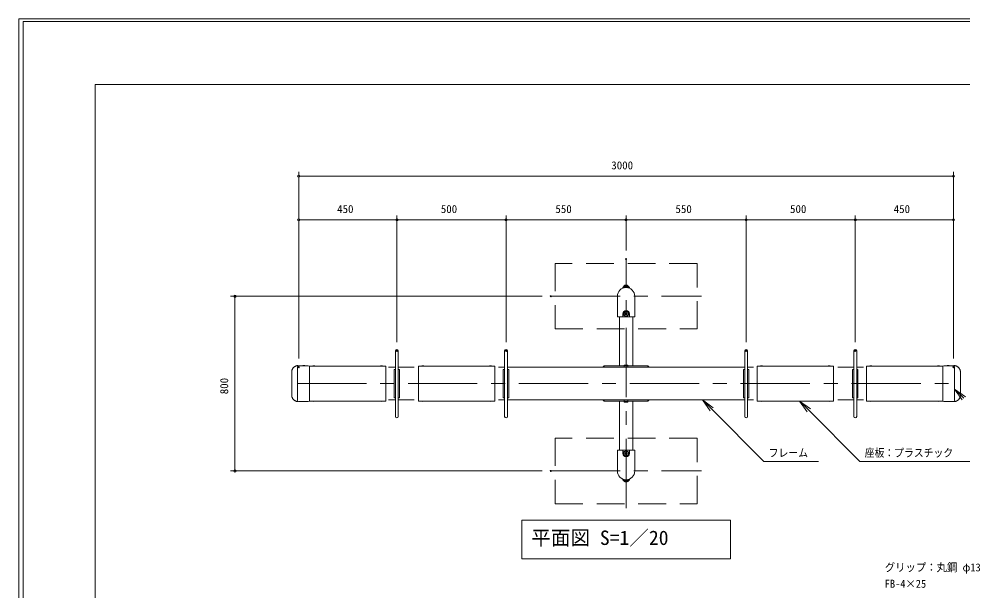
# Model space of a CAD drawing. Units: millimetres at full size, sheet at 1:10, with parts at other scales. Extents: x 5 to 8405, y -5 to 5945.
# Drawn here: x 5 to 4327, y 3330 to 5945 of the extents above; entities that cross this region are included whole.
import ezdxf
from ezdxf.enums import TextEntityAlignment as Align

# ---------------------------------------------------------------- set-up
doc = ezdxf.new("R2010")
doc.units = ezdxf.units.MM
doc.header["$LTSCALE"] = 10
doc.header["$PDMODE"] = 32
doc.header["$PDSIZE"] = 5
doc.linetypes.add('USER1', pattern=[19.05, 12.7, -6.35])
doc.linetypes.add('USER2', pattern=[50.8, 31.75, -6.35, 6.35, -6.35])
for name, color, linetype, lineweight in [('DEFPOINTS_3', 7, 'Continuous', 0), ('LY_2', 7, 'Continuous', 0), ('LY_5', 7, 'Continuous', 0), ('LY_6', 7, 'Continuous', 0)]:
    doc.layers.add(name, color=color, linetype=linetype, lineweight=lineweight)
doc.styles.add('ＭＳ ゴシック', font='')
doc.styles.get('ＭＳ ゴシック').set_extended_font_data('MS Gothic')

# ---------------------------------------------------------------- blocks, each defined once
blk = doc.blocks.new('-016-_DOTBLANK')
at = {"color": 7, "linetype": 'Continuous', "lineweight": 0}
blk.add_line((-0.5, 0), (-1, 0), dxfattribs=at)
blk.add_circle((0, 0), 0.5, dxfattribs=at)
blk = doc.blocks.new('-003-_U3')
at = {"color": 7, "linetype": 'Continuous', "lineweight": 0}
for p, q in [((-1, 0.1667), (0, 0)), ((0, 0), (-1, 0)), ((-1, -0.1667), (0, 0))]:
    blk.add_line(p, q, dxfattribs=at)

msp = doc.modelspace()

# ---------------------------------------------------------------- hatches: boundary and pattern name
at = {"layer": 'LY_6'}
for points in [[(2687, 4356.21), (2687, 4350.21), (2681, 4350.21)], [(2893, 4350.21), (2887, 4350.21), (2887, 4356.21)], [(2687, 4200.21), (2687, 4194.21), (2681, 4200.21)], [(2893, 4200.21), (2887, 4194.21), (2887, 4200.21)]]:
    msp.add_hatch(color=256, dxfattribs=at).paths.add_polyline_path(points)

# ---------------------------------------------------------------- linework, layer by layer
at = {"layer": 'DEFPOINTS_3'}
for p, q in [((8405, 5945.21), (5, 5945.21)), ((5, 5945.21), (5, 5.21))]:
    msp.add_line(p, q, dxfattribs=at)
at = {"layer": 'LY_2'}
for p, q in [((355, 5645.21), (355, 305.21)), ((8055, 5645.21), (355, 5645.21))]:
    msp.add_line(p, q, dxfattribs=at)
at = {"layer": 'LY_5'}
for p, q in [((8384.96, 5933.2), (25.04, 5933.2)), ((25.04, 5933.2), (25.04, -5.21)), ((2772, 4713.29), (2772, 4716.25)), ((2801, 4717.25), (2773, 4717.25)), ((2775, 4717.25), (2775, 4719.75)), ((2775, 4719.75), (2799, 4719.75)), ((2775, 4717.25), (2799, 4717.25)), ((2776.5, 4720.75), (2797.5, 4720.75)), ((2776.5, 4720.75), (2776.5, 4719.75)), ((2776.5, 4719.75), (2797.5, 4719.75)), ((2782, 4725.55), (2792, 4725.55)), ((2797.5, 4720.75), (2797.5, 4719.75)), ((2799, 4719.75), (2799, 4717.25)), ((2802, 4713.29), (2802, 4716.25)), ((2747, 4581.71), (2747, 4675.21)), ((2827, 4581.71), (2827, 4675.21)), ((2772, 4580.21), (2772, 4595.21)), ((2784.69, 4599.21), (2782.38, 4595.21)), ((2782.38, 4595.21), (2784.69, 4591.21)), ((2789.31, 4599.21), (2784.69, 4599.21)), ((2784.69, 4591.21), (2789.31, 4591.21)), ((2791.62, 4595.21), (2789.31, 4599.21)), ((2789.31, 4591.21), (2791.62, 4595.21)), ((2802, 4580.21), (2802, 4595.21)), ((2748.5, 4580.21), (2825.5, 4580.21)), ((2756.75, 4580.21), (2756.75, 4356.21)), ((2817.25, 4580.21), (2817.25, 4356.21)), ((1730.5, 4425.21), (1730.5, 4125.21)), ((1743.5, 4425.21), (1743.5, 4125.21)), ((2230.5, 4425.21), (2230.5, 4125.21)), ((2243.5, 4425.21), (2243.5, 4125.21)), ((3330.5, 4425.21), (3330.5, 4125.21)), ((3343.5, 4425.21), (3343.5, 4125.21)), ((3830.5, 4425.21), (3830.5, 4125.21)), ((3843.5, 4425.21), (3843.5, 4125.21)), ((1282, 4352.21), (1282, 4198.21)), ((1287, 4357.21), (1331, 4357.21)), ((1306.25, 4357.71), (1315.75, 4357.71)), ((1306.25, 4357.71), (1306.25, 4356.51)), ((1315.75, 4357.71), (1315.75, 4356.51)), ((1336, 4195.21), (1336, 4355.21)), ((1336, 4355.21), (1686, 4355.21)), ((1336, 4352.21), (1336, 4198.21)), ((1360.75, 4356.41), (1351.25, 4356.41)), ((1351.25, 4356.41), (1351.25, 4355.21)), ((1360.75, 4355.21), (1351.25, 4355.21)), ((1360.75, 4356.41), (1360.75, 4355.21)), ((1670.75, 4356.41), (1661.25, 4356.41)), ((1661.25, 4356.41), (1661.25, 4355.21)), ((1670.75, 4355.21), (1661.25, 4355.21)), ((1670.75, 4356.41), (1670.75, 4355.21)), ((1686, 4195.21), (1686, 4355.21)), ((1698.94, 4350.21), (1730.5, 4350.21)), ((1724.5, 4338.71), (1726, 4340.21)), ((1724.5, 4338.71), (1724.5, 4211.71)), ((1730.5, 4340.21), (1726, 4340.21)), ((1743.5, 4350.21), (1816.81, 4350.21)), ((1748, 4340.21), (1743.5, 4340.21)), ((1748, 4340.21), (1749.5, 4338.71)), ((1749.5, 4338.71), (1749.5, 4211.71)), ((1836, 4195.21), (1836, 4355.21)), ((1836, 4355.21), (2186, 4355.21)), ((1860.75, 4356.41), (1851.25, 4356.41)), ((1851.25, 4356.41), (1851.25, 4355.21)), ((1860.75, 4355.21), (1851.25, 4355.21)), ((1860.75, 4356.41), (1860.75, 4355.21)), ((2170.75, 4356.41), (2161.25, 4356.41)), ((2161.25, 4356.41), (2161.25, 4355.21)), ((2170.75, 4355.21), (2161.25, 4355.21)), ((2170.75, 4356.41), (2170.75, 4355.21)), ((2186, 4195.21), (2186, 4355.21)), ((2202.7, 4350.21), (2230.5, 4350.21)), ((2224.5, 4338.71), (2226, 4340.21)), ((2224.5, 4338.71), (2224.5, 4211.71)), ((2230.5, 4340.21), (2226, 4340.21)), ((2243.5, 4350.21), (3330.5, 4350.21)), ((2248, 4340.21), (2243.5, 4340.21)), ((2248, 4340.21), (2249.5, 4338.71)), ((2249.5, 4338.71), (2249.5, 4211.71)), ((2687, 4356.21), (2681, 4350.21)), ((2887, 4356.21), (2687, 4356.21)), ((2687, 4356.21), (2687, 4350.21)), ((2687, 4350.21), (2887, 4350.21)), ((2779, 4359.21), (2780, 4360.21)), ((2779, 4359.21), (2795, 4359.21)), ((2779, 4356.21), (2779, 4359.21)), ((2780, 4360.21), (2794, 4360.21)), ((2795, 4359.21), (2794, 4360.21)), ((2795, 4356.21), (2795, 4359.21)), ((2887, 4350.21), (2887, 4356.21)), ((2887, 4356.21), (2893, 4350.21)), ((3324.5, 4338.71), (3326, 4340.21)), ((3324.5, 4338.71), (3324.5, 4211.71)), ((3330.5, 4340.21), (3326, 4340.21)), ((3343.5, 4350.21), (3371.3, 4350.21)), ((3348, 4340.21), (3343.5, 4340.21)), ((3348, 4340.21), (3349.5, 4338.71)), ((3349.5, 4338.71), (3349.5, 4211.71)), ((3388, 4195.21), (3388, 4355.21)), ((3388, 4355.21), (3738, 4355.21)), ((3412.75, 4356.41), (3403.25, 4356.41)), ((3403.25, 4356.41), (3403.25, 4355.21)), ((3412.75, 4355.21), (3403.25, 4355.21)), ((3412.75, 4356.41), (3412.75, 4355.21)), ((3722.75, 4356.41), (3713.25, 4356.41)), ((3713.25, 4356.41), (3713.25, 4355.21)), ((3722.75, 4355.21), (3713.25, 4355.21)), ((3722.75, 4356.41), (3722.75, 4355.21)), ((3738, 4195.21), (3738, 4355.21)), ((3757.19, 4350.21), (3830.5, 4350.21)), ((3824.5, 4338.71), (3826, 4340.21)), ((3824.5, 4338.71), (3824.5, 4211.71)), ((3830.5, 4340.21), (3826, 4340.21)), ((3843.5, 4350.21), (3875.06, 4350.21)), ((3848, 4340.21), (3843.5, 4340.21)), ((3848, 4340.21), (3849.5, 4338.71)), ((3849.5, 4338.71), (3849.5, 4211.71)), ((3888, 4195.21), (3888, 4355.21)), ((3888, 4355.21), (4238, 4355.21)), ((3912.75, 4356.41), (3903.25, 4356.41)), ((3903.25, 4356.41), (3903.25, 4355.21)), ((3912.75, 4355.21), (3903.25, 4355.21)), ((3912.75, 4356.41), (3912.75, 4355.21)), ((4222.75, 4356.41), (4213.25, 4356.41)), ((4213.25, 4356.41), (4213.25, 4355.21)), ((4222.75, 4355.21), (4213.25, 4355.21)), ((4222.75, 4356.41), (4222.75, 4355.21)), ((4238, 4195.21), (4238, 4355.21)), ((4238, 4352.21), (4238, 4198.21)), ((4287, 4357.21), (4243, 4357.21)), ((4267.75, 4357.71), (4258.25, 4357.71)), ((4258.25, 4357.71), (4258.25, 4356.51)), ((4267.75, 4357.71), (4267.75, 4356.51)), ((4292, 4352.21), (4292, 4198.21)), ((1287, 4193.21), (1331, 4193.21)), ((1306.25, 4192.71), (1306.25, 4193.91)), ((1306.25, 4192.71), (1315.75, 4192.71)), ((1315.75, 4192.71), (1315.75, 4193.91)), ((1336, 4195.21), (1686, 4195.21)), ((1360.75, 4195.21), (1351.25, 4195.21)), ((1351.25, 4194.01), (1351.25, 4195.21)), ((1360.75, 4194.01), (1351.25, 4194.01)), ((1360.75, 4194.01), (1360.75, 4195.21)), ((1670.75, 4195.21), (1661.25, 4195.21)), ((1661.25, 4194.01), (1661.25, 4195.21)), ((1670.75, 4194.01), (1661.25, 4194.01)), ((1670.75, 4194.01), (1670.75, 4195.21)), ((1698.94, 4200.21), (1730.5, 4200.21)), ((1724.5, 4211.71), (1726, 4210.21)), ((1726, 4210.21), (1730.5, 4210.21)), ((1743.5, 4210.21), (1748, 4210.21)), ((1743.5, 4200.21), (1816.81, 4200.21)), ((1749.5, 4211.71), (1748, 4210.21)), ((1836, 4195.21), (2186, 4195.21)), ((1860.75, 4195.21), (1851.25, 4195.21)), ((1851.25, 4194.01), (1851.25, 4195.21)), ((1860.75, 4194.01), (1851.25, 4194.01)), ((1860.75, 4194.01), (1860.75, 4195.21)), ((2170.75, 4195.21), (2161.25, 4195.21)), ((2161.25, 4194.01), (2161.25, 4195.21)), ((2170.75, 4194.01), (2161.25, 4194.01)), ((2170.75, 4194.01), (2170.75, 4195.21)), ((2202.7, 4200.21), (2230.5, 4200.21)), ((2224.5, 4211.71), (2226, 4210.21)), ((2226, 4210.21), (2230.5, 4210.21)), ((2243.5, 4210.21), (2248, 4210.21)), ((2243.5, 4200.21), (3330.5, 4200.21)), ((2249.5, 4211.71), (2248, 4210.21)), ((2687, 4194.21), (2681, 4200.21)), ((2887, 4200.21), (2687, 4200.21)), ((2687, 4200.21), (2687, 4194.21)), ((2687, 4194.21), (2887, 4194.21)), ((2756.75, 4194.21), (2756.75, 3970.21)), ((2779, 4191.21), (2779, 4194.21)), ((2795, 4191.21), (2795, 4194.21)), ((2817.25, 4194.21), (2817.25, 3970.21)), ((2887, 4194.21), (2887, 4200.21)), ((2887, 4194.21), (2893, 4200.21)), ((3324.5, 4211.71), (3326, 4210.21)), ((3326, 4210.21), (3330.5, 4210.21)), ((3343.5, 4210.21), (3348, 4210.21)), ((3343.5, 4200.21), (3371.3, 4200.21)), ((3349.5, 4211.71), (3348, 4210.21)), ((3388, 4195.21), (3738, 4195.21)), ((3412.75, 4195.21), (3403.25, 4195.21)), ((3403.25, 4194.01), (3403.25, 4195.21)), ((3412.75, 4194.01), (3403.25, 4194.01)), ((3412.75, 4194.01), (3412.75, 4195.21)), ((3722.75, 4195.21), (3713.25, 4195.21)), ((3713.25, 4194.01), (3713.25, 4195.21)), ((3722.75, 4194.01), (3713.25, 4194.01)), ((3722.75, 4194.01), (3722.75, 4195.21)), ((3757.19, 4200.21), (3830.5, 4200.21)), ((3824.5, 4211.71), (3826, 4210.21)), ((3826, 4210.21), (3830.5, 4210.21)), ((3843.5, 4210.21), (3848, 4210.21)), ((3843.5, 4200.21), (3875.06, 4200.21)), ((3849.5, 4211.71), (3848, 4210.21)), ((3888, 4195.21), (4238, 4195.21)), ((3912.75, 4195.21), (3903.25, 4195.21)), ((3903.25, 4194.01), (3903.25, 4195.21)), ((3912.75, 4194.01), (3903.25, 4194.01)), ((3912.75, 4194.01), (3912.75, 4195.21)), ((4222.75, 4195.21), (4213.25, 4195.21)), ((4213.25, 4194.01), (4213.25, 4195.21)), ((4222.75, 4194.01), (4213.25, 4194.01)), ((4222.75, 4194.01), (4222.75, 4195.21)), ((4287, 4193.21), (4243, 4193.21)), ((4258.25, 4192.71), (4258.25, 4193.91)), ((4267.75, 4192.71), (4258.25, 4192.71)), ((4267.75, 4192.71), (4267.75, 4193.91)), ((2779, 4191.21), (2795, 4191.21)), ((2780, 4190.21), (2779, 4191.21)), ((2780, 4190.21), (2794, 4190.21)), ((2794, 4190.21), (2795, 4191.21)), ((2747, 3968.71), (2747, 3875.21)), ((2825.5, 3970.21), (2748.5, 3970.21)), ((2772, 3970.21), (2772, 3955.21)), ((2784.69, 3959.21), (2782.38, 3955.21)), ((2782.38, 3955.21), (2784.69, 3951.21)), ((2789.31, 3959.21), (2784.69, 3959.21)), ((2784.69, 3951.21), (2789.31, 3951.21)), ((2791.62, 3955.21), (2789.31, 3959.21)), ((2789.31, 3951.21), (2791.62, 3955.21)), ((2802, 3970.21), (2802, 3955.21)), ((2827, 3968.71), (2827, 3875.21)), ((2772, 3837.13), (2772, 3834.16)), ((2773, 3833.16), (2801, 3833.16)), ((2799, 3833.16), (2775, 3833.16)), ((2775, 3830.66), (2775, 3833.16)), ((2799, 3830.66), (2775, 3830.66)), ((2797.5, 3830.66), (2776.5, 3830.66)), ((2776.5, 3829.66), (2776.5, 3830.66)), ((2797.5, 3829.66), (2776.5, 3829.66)), ((2792, 3824.86), (2782, 3824.86)), ((2797.5, 3829.66), (2797.5, 3830.66)), ((2799, 3833.16), (2799, 3830.66)), ((2802, 3837.13), (2802, 3834.16))]:
    msp.add_line(p, q, dxfattribs=at)
at = {"layer": 'LY_5', "linetype": 'USER2'}
for p, q in [((2787, 3705.21), (2787, 4845.21)), ((2442, 4675.21), (3132, 4675.21)), ((1280, 4275.21), (4294, 4275.21)), ((2442, 3875.21), (3132, 3875.21))]:
    msp.add_line(p, q, dxfattribs=at)
at = {"layer": 'LY_5', "linetype": 'USER1'}
for p, q in [((3112, 4825.21), (2462, 4825.21)), ((2462, 4825.21), (2462, 4525.21)), ((3112, 4525.21), (3112, 4825.21)), ((2462, 4525.21), (3112, 4525.21)), ((1255, 4327.71), (1255, 4222.71)), ((2778.8, 4356.21), (2778.8, 4350.21)), ((2795.2, 4356.21), (2795.2, 4350.21)), ((4319, 4327.71), (4319, 4222.71)), ((2778.8, 4200.21), (2778.8, 4194.21)), ((2795.2, 4200.21), (2795.2, 4194.21)), ((3112, 4025.21), (2462, 4025.21)), ((2462, 4025.21), (2462, 3725.21)), ((3112, 3725.21), (3112, 4025.21)), ((2462, 3725.21), (3112, 3725.21))]:
    msp.add_line(p, q, dxfattribs=at)
at = {"layer": 'LY_5', "lineweight": 18}
for p, q in [((3265, 3649.49), (2309, 3649.49)), ((2309, 3649.49), (2309, 3473.49)), ((3265, 3473.49), (3265, 3649.49)), ((2309, 3473.49), (3265, 3473.49))]:
    msp.add_line(p, q, dxfattribs=at)
at = {"layer": 'LY_5'}
for centre, radius in [((2787, 4595.21), 12), ((2787, 4595.21), 10.5), ((2787, 4595.21), 5), ((2787, 3955.21), 12), ((2787, 3955.21), 10.5), ((2787, 3955.21), 5)]:
    msp.add_circle(centre, radius, dxfattribs=at)
for centre, radius, start, end in [((2787, 4675.21), 40, 0, 180), ((2770.5, 4713.29), 1.5, 293.73074, 0), ((2773, 4716.25), 1, 90, 180), ((2787, 4714.27), 12.34, 113.90552, 148.31866), ((2787, 4714.27), 12.34, 31.68134, 66.09448), ((2801, 4716.25), 1, 0, 90), ((2803.5, 4713.29), 1.5, 180, 246.26926), ((2748.5, 4581.71), 1.5, 180, 270), ((2787, 4595.21), 15, 0, 180), ((2825.5, 4581.71), 1.5, 270, 0), ((1737, 4425.21), 6.5, 0, 180), ((2237, 4425.21), 6.5, 0, 180), ((3337, 4425.21), 6.5, 0, 180), ((3837, 4425.21), 6.5, 0, 180), ((1287, 4352.21), 5, 90, 180), ((1311, 4301.4), 56.51, 85.17794, 94.82206), ((1331, 4352.21), 5, 0, 90), ((1356, 4300.1), 56.51, 85.17794, 94.82206), ((1666, 4300.1), 56.51, 85.17794, 94.82206), ((1856, 4300.1), 56.51, 85.17794, 94.82206), ((2166, 4300.1), 56.51, 85.17794, 94.82206), ((3408, 4300.1), 56.51, 85.17794, 94.82206), ((3718, 4300.1), 56.51, 85.17794, 94.82206), ((3908, 4300.1), 56.51, 85.17794, 94.82206), ((4218, 4300.1), 56.51, 85.17794, 94.82206), ((4243, 4352.21), 5, 90, 180), ((4263, 4301.4), 56.51, 85.17794, 94.82206), ((4287, 4352.21), 5, 0, 90), ((1287, 4198.21), 5, 180, 270), ((1311, 4249.01), 56.51, 265.17794, 274.82206), ((1331, 4198.21), 5, 270, 0), ((1356, 4250.31), 56.51, 265.17794, 274.82206), ((1666, 4250.31), 56.51, 265.17794, 274.82206), ((1856, 4250.31), 56.51, 265.17794, 274.82206), ((2166, 4250.31), 56.51, 265.17794, 274.82206), ((3408, 4250.31), 56.51, 265.17794, 274.82206), ((3718, 4250.31), 56.51, 265.17794, 274.82206), ((3908, 4250.31), 56.51, 265.17794, 274.82206), ((4218, 4250.31), 56.51, 265.17794, 274.82206), ((4243, 4198.21), 5, 180, 270), ((4263, 4249.01), 56.51, 265.17794, 274.82206), ((4287, 4198.21), 5, 270, 0), ((1737, 4125.21), 6.5, 180, 0), ((2237, 4125.21), 6.5, 180, 0), ((3337, 4125.21), 6.5, 180, 0), ((3837, 4125.21), 6.5, 180, 0), ((2748.5, 3968.71), 1.5, 90, 180), ((2787, 3955.21), 15, 180, 0), ((2825.5, 3968.71), 1.5, 0, 90), ((2787, 3875.21), 40, 180, 0), ((2770.5, 3837.13), 1.5, 0, 66.26926), ((2773, 3834.16), 1, 180, 270), ((2787, 3836.14), 12.34, 211.68134, 246.09448), ((2787, 3836.14), 12.34, 293.90552, 328.31866), ((2801, 3834.16), 1, 270, 0), ((2803.5, 3837.13), 1.5, 113.73074, 180)]:
    msp.add_arc(centre, radius, start, end, dxfattribs=at)
at = {"layer": 'LY_5', "linetype": 'USER1'}
for centre, start, end in [((1285, 4327.71), 90, 180), ((4289, 4327.71), 0, 90), ((1285, 4222.71), 180, 270), ((4289, 4222.71), 270, 0)]:
    msp.add_arc(centre, 30, start, end, dxfattribs=at)
at = {"layer": 'LY_6'}
for p, q in [((1287, 4390.21), (1287, 5245.21)), ((4287, 4390.21), (4287, 5245.21)), ((1287, 5225.21), (4287, 5225.21)), ((1287, 4390.21), (1287, 5045.21)), ((1287, 5025.21), (1737, 5025.21)), ((1737, 4465.21), (1737, 5045.21)), ((1737, 4465.21), (1737, 5045.21)), ((1737, 5025.21), (2237, 5025.21)), ((2237, 4465.21), (2237, 5045.21)), ((2237, 4465.21), (2237, 5045.21)), ((2237, 5025.21), (2787, 5025.21)), ((2787, 4885.21), (2787, 5045.21)), ((2787, 4885.21), (2787, 5045.21)), ((2787, 5025.21), (3337, 5025.21)), ((3337, 4465.21), (3337, 5045.21)), ((3337, 4465.21), (3337, 5045.21)), ((3337, 5025.21), (3837, 5025.21)), ((3837, 4465.21), (3837, 5045.21)), ((3837, 4465.21), (3837, 5045.21)), ((3837, 5025.21), (4287, 5025.21)), ((4287, 4390.21), (4287, 5045.21)), ((2402, 4675.21), (975, 4675.21)), ((995, 3875.21), (995, 4675.21)), ((3179.43, 4157.78), (3418.5, 3918.71)), ((3624.43, 4152.78), (3858.5, 3918.71)), ((3418.5, 3918.71), (3438.5, 3918.71)), ((3438.5, 3918.71), (3668.7, 3918.71)), ((3858.5, 3918.71), (3878.5, 3918.71)), ((3878.5, 3918.71), (4369.2, 3918.71)), ((2402, 3875.21), (975, 3875.21))]:
    msp.add_line(p, q, dxfattribs=at)
for points in [[(2687, 4356.21), (2687, 4350.21), (2681, 4350.21)], [(2893, 4350.21), (2887, 4350.21), (2887, 4356.21)], [(2687, 4200.21), (2687, 4194.21), (2681, 4200.21)], [(2893, 4200.21), (2887, 4194.21), (2887, 4200.21)]]:
    msp.add_lwpolyline(points, close=True, dxfattribs=at)
for p in [(4287, 5225.21), (1737, 5025.21), (2237, 5025.21), (2787, 5025.21), (3337, 5025.21), (3837, 5025.21), (4287, 5025.21), (2787, 4845.21), (2787, 4845.21), (995, 4675.21), (2442, 4675.21), (1737, 4425.21), (1737, 4425.21), (2237, 4425.21), (2237, 4425.21), (3337, 4425.21), (3337, 4425.21), (3837, 4425.21), (3837, 4425.21), (1287, 4350.21), (1287, 4350.21), (4287, 4350.21), (4287, 4350.21), (2442, 3875.21)]:
    msp.add_point(p, dxfattribs=at)

# ---------------------------------------------------------------- block references
for name, p, xscale, yscale, rotation in [('-016-_DOTBLANK', (1287, 5225.21), 10, 10, 180), ('-016-_DOTBLANK', (1287, 5025.21), 10, 10, 180), ('-016-_DOTBLANK', (1737, 5025.21), 10, 10, 180), ('-016-_DOTBLANK', (2237, 5025.21), 10, 10, 180), ('-016-_DOTBLANK', (2787, 5025.21), 10, 10, 180), ('-016-_DOTBLANK', (3337, 5025.21), 10, 10, 180), ('-016-_DOTBLANK', (3837, 5025.21), 10, 10, 180), ('-016-_DOTBLANK', (995, 4675.21), 10, 10, 90), ('-003-_U3', (4292, 4250.21), 60, 60, 135), ('-003-_U3', (3137, 4200.21), 60, 60, 135), ('-003-_U3', (3582, 4195.21), 60, 60, 135), ('-016-_DOTBLANK', (995, 3875.21), 10, 10, 270)]:
    msp.add_blockref(name, p, dxfattribs=dict(at, xscale=xscale, yscale=yscale, rotation=rotation))
at = {"layer": 'LY_6', "xscale": 10, "yscale": 10}
for p in [(4287, 5225.21), (1737, 5025.21), (2237, 5025.21), (2787, 5025.21), (3337, 5025.21), (3837, 5025.21), (4287, 5025.21)]:
    msp.add_blockref('-016-_DOTBLANK', p, dxfattribs=at)

# ---------------------------------------------------------------- texts
at = {"layer": 'LY_5', "style": 'ＭＳ ゴシック'}
msp.add_text('平面図 S=1／20', height=65.98, dxfattribs=at).set_placement((2352.15, 3516.49), align=Align.BOTTOM_LEFT)
at = {"layer": 'LY_6', "style": 'ＭＳ ゴシック'}
for s, p in [('3000', (2719.35, 5245.21)), ('450', (1463.26, 5045.21)), ('500', (1938.26, 5045.21)), ('550', (2463.26, 5045.21)), ('550', (3013.26, 5045.21)), ('500', (3538.26, 5045.21)), ('450', (4013.26, 5045.21))]:
    msp.add_text(s, height=36.66, dxfattribs=at).set_placement(p, align=Align.BOTTOM_LEFT)
msp.add_text('800', height=36.66, rotation=90, dxfattribs=at).set_placement((975, 4226.47), align=Align.BOTTOM_LEFT)
for s, width, p in [('フレーム', 0.9, (3440.5, 3928.71)), ('座板：プラスチック', 0.9, (3880.5, 3928.71)), ('グリップ：丸鋼 φ13 ', 0.95, (3972.27, 3404.34)), ('FB-4×25', 0.95, (3972.32, 3329.34))]:
    msp.add_text(s, height=36.66, dxfattribs=dict(at, width=width)).set_placement(p, align=Align.BOTTOM_LEFT)

doc.saveas('drawing.dxf')
